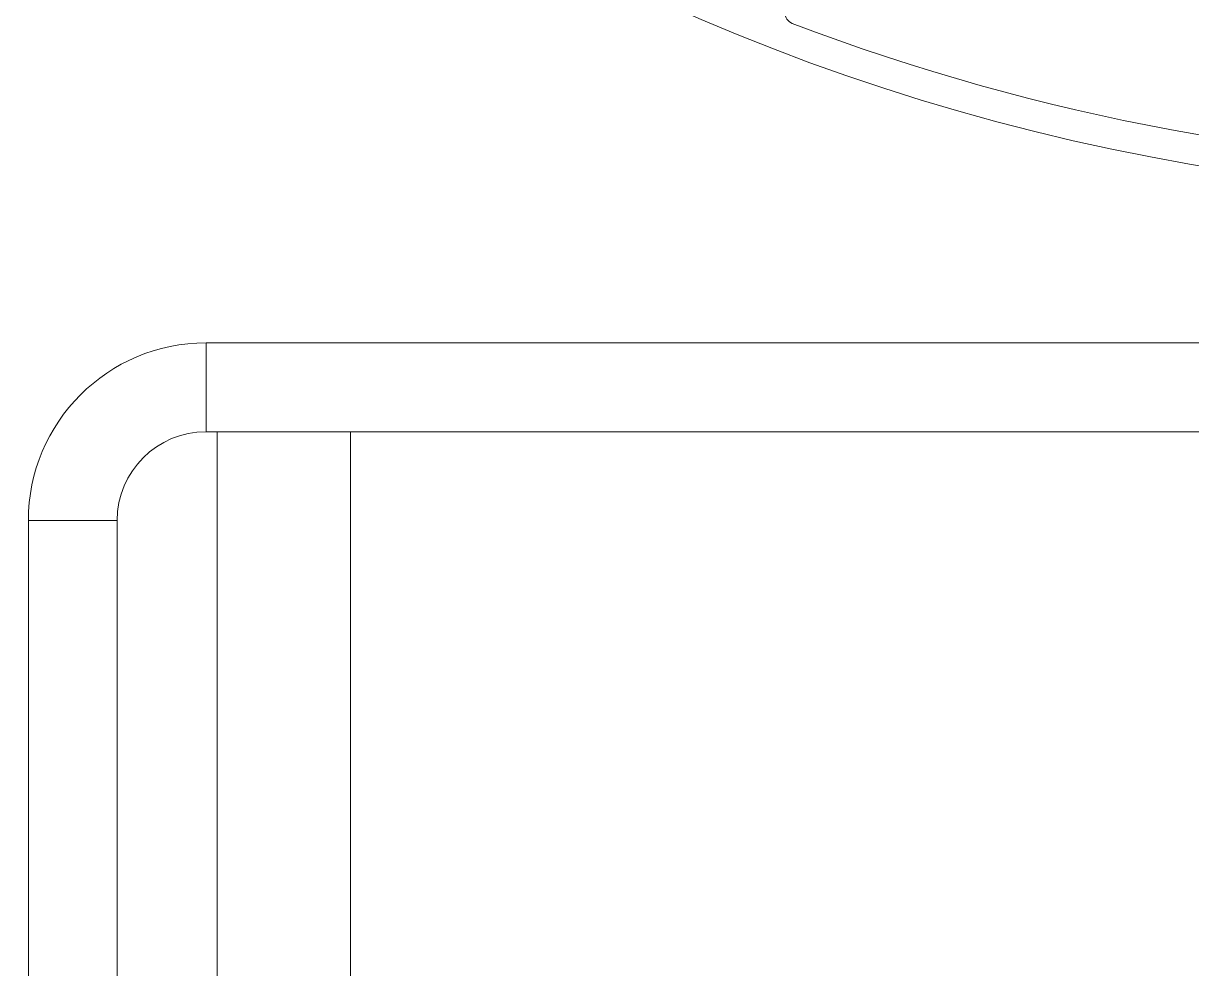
# Model space of a CAD drawing. Header units: millimetres. Extents: x 1177 to 4147, y 93 to 2194.
# Drawn here: x 1674 to 1779.2, y 1420.5 to 1505.7 of the extents above; entities that cross this region are included whole.
import ezdxf

# ---------------------------------------------------------------- set-up
doc = ezdxf.new("R2010")
doc.units = ezdxf.units.MM
doc.header["$LTSCALE"] = 0.1
doc.layers.get('0').update_dxf_attribs({"lineweight": 13})

msp = doc.modelspace()

# ---------------------------------------------------------------- linework, layer by layer
for p, q in [((1690.49, 1476.89), (1934.49, 1476.89)), ((1690.49, 1476.89), (1690.49, 1468.89)), ((1690.49, 1468.89), (1934.49, 1468.89)), ((1691.49, 1468.89), (1691.49, 1368.89)), ((1703.49, 1368.89), (1703.49, 1468.89)), ((1674.49, 1460.89), (1682.49, 1460.89)), ((1674.49, 1360.89), (1674.49, 1460.89)), ((1682.49, 1368.89), (1682.49, 1460.89))]:
    msp.add_line(p, q)
for centre, radius, start, end in [((1812.49, 1686.89), 196.75, 204.5623, 43.01), ((1743.63, 1506.6), 1, 109.7139, 249.0959), ((1812.49, 1686.89), 194, 249.0959, 290.9041), ((1690.49, 1460.89), 16, 90, 180), ((1690.49, 1460.89), 8, 90, 180)]:
    msp.add_arc(centre, radius, start, end)

doc.saveas('drawing.dxf')
